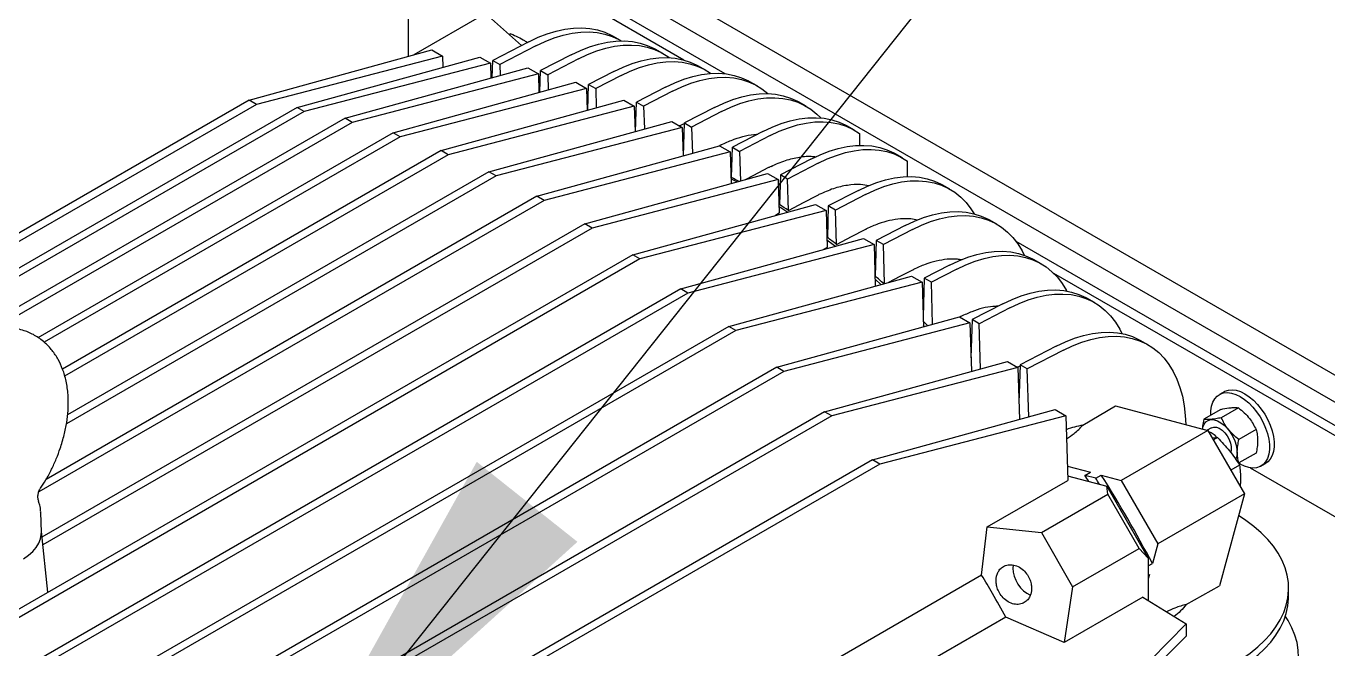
# Model space of a CAD drawing. Header units: millimetres. Extents: x 1293 to 41893, y 1011 to 26911.
# Drawn here: x 7776.6 to 8109.4, y 21743.2 to 21902.5 of the extents above; entities that cross this region are included whole.
import ezdxf

# ---------------------------------------------------------------- set-up
doc = ezdxf.new("R2010")
doc.units = ezdxf.units.MM
doc.header["$LTSCALE"] = 50
doc.layers.add('CAPA_1', color=7, linetype='Continuous')
doc.dimstyles.new('SLDDIMSTYLE3', dxfattribs={"dimtxt": 0.18, "dimasz": 100, "dimexe": 0, "dimexo": 0.0625, "dimgap": 0, "dimtad": 0, "dimtih": 1, "dimtoh": 1, "dimdec": 0, "dimrnd": 1e-09, "dimzin": 0, "dimdsep": 46, "dimtxsty": 'Standard', "dimsah": 1, "dimcen": 0.09, "dimadec": 0, "dimazin": 0, "dimtfac": 100, "dimtdec": 0, "dimtofl": 0, "dimtmove": 0, "dimatfit": 3, "dimfxl": 1, "dimfrac": 2, "dimtolj": 1, "dimtzin": 0, "dimarcsym": 0})

msp = doc.modelspace()

# ---------------------------------------------------------------- linework, layer by layer
at = {"color": 7, "linetype": 'Continuous', "lineweight": 25}
for p, q in [((8182.0213937, 21772.3031334), (7880.3225004, 21946.4701973)), ((8176.0345562, 21768.8470058), (7874.3356629, 21943.0140696)), ((7944.8202505, 21893.7713396), (7872.0905989, 21935.7572738)), ((7955.3702881, 21890.2730283), (7874.3356629, 21937.0533217)), ((7874.3356629, 21913.7210893), (7874.3356629, 21894.6834461)), ((7894.0702709, 21905.6408763), (7875.7791463, 21895.0816349)), ((7894.0702709, 21905.6408763), (7903.2799513, 21897.4746016)), ((7905.1758624, 21898.4543499), (7895.9262851, 21893.6744538)), ((7900.5973962, 21900.4666962), (7900.1783655, 21900.2247949)), ((7928.6012213, 21898.7687777), (7926.780301, 21899.8199725)), ((7833.7008884, 21883.4742337), (7880.4002476, 21896.3563782)), ((7883.1033535, 21894.7959084), (7835.5218086, 21882.4230388)), ((7845.9574059, 21881.6590103), (7892.6567652, 21894.5411548)), ((7880.4002476, 21896.3563782), (7883.1033535, 21894.7959084)), ((7883.1033535, 21894.7959084), (7883.1885535, 21891.929323)), ((7892.6567652, 21894.5411548), (7895.3598711, 21892.980685)), ((7906.9967826, 21897.4031551), (7897.7472053, 21892.6232589)), ((7916.0150204, 21895.1149461), (7908.1828027, 21891.0674976)), ((7939.4403793, 21895.4293738), (7937.6194591, 21896.4805687)), ((7895.3598711, 21892.980685), (7847.7783261, 21880.6078155)), ((7858.2139235, 21878.877295), (7904.9132827, 21891.7594395)), ((7895.3598711, 21892.980685), (7895.4735633, 21889.1554674)), ((7895.7898857, 21889.2427257), (7895.9262851, 21893.6744538)), ((7895.9262851, 21893.6744538), (7897.7472053, 21892.6232589)), ((7897.7472053, 21892.6232589), (7897.8309465, 21889.8057579)), ((7904.9132827, 21891.7594395), (7907.6163886, 21890.1989697)), ((7917.8359407, 21894.0637512), (7910.0037229, 21890.0163028)), ((7950.3523195, 21891.171334), (7948.5313993, 21892.2225289)), ((7907.6163886, 21890.1989697), (7860.0348437, 21877.8261002)), ((7870.470441, 21875.1812307), (7917.1698003, 21888.0633752)), ((7907.6163886, 21890.1989697), (7907.7570359, 21885.4668387)), ((7908.0125957, 21885.5373355), (7908.1828027, 21891.0674976)), ((7908.1828027, 21891.0674976), (7910.0037229, 21890.0163028)), ((7910.0037229, 21890.0163028), (7910.119571, 21886.1185504)), ((7917.1698003, 21888.0633752), (7919.8729061, 21886.5029054)), ((7926.9269607, 21890.8569063), (7920.4393202, 21887.5042939)), ((7928.7478809, 21889.8057114), (7922.2602404, 21886.453099)), ((7963.5174964, 21887.164794), (7961.6965762, 21888.2159888)), ((7919.8729061, 21886.5029054), (7872.2913612, 21874.1300359)), ((7919.8729061, 21886.5029054), (7920.0393758, 21880.9019699)), ((7920.2377989, 21880.9567054), (7920.4393202, 21887.5042939)), ((7920.4393202, 21887.5042939), (7922.2602404, 21886.453099)), ((7922.2602404, 21886.453099), (7922.4058277, 21881.554762)), ((7940.0921375, 21886.8503662), (7932.6958378, 21883.0281867)), ((7941.9130577, 21885.7991714), (7934.516758, 21881.9769919)), ((7833.7008884, 21883.4742337), (7532.9448041, 21709.8514419)), ((7835.5218086, 21882.4230388), (7534.7657243, 21708.8002471)), ((7845.9574059, 21881.6590103), (7545.2013217, 21708.0362186)), ((7835.5218086, 21882.4230388), (7833.7008884, 21883.4742337)), ((7847.7783261, 21880.6078155), (7845.9574059, 21881.6590103)), ((7882.7269585, 21870.6092388), (7929.4263178, 21883.4913832)), ((7932.1294237, 21881.9309134), (7884.5478788, 21869.5580439)), ((7929.4263178, 21883.4913832), (7932.1294237, 21881.9309134)), ((7932.1294237, 21881.9309134), (7932.3209174, 21875.4880337)), ((7932.4649906, 21875.5277767), (7932.6958378, 21883.0281867)), ((7932.6958378, 21883.0281867), (7934.516758, 21881.9769919)), ((7934.516758, 21881.9769919), (7934.690196, 21876.1416056)), ((7952.6274844, 21881.635845), (7944.9523553, 21877.6695751)), ((7976.0528433, 21881.9502727), (7974.231923, 21883.0014676)), ((7847.7783261, 21880.6078155), (7547.0222419, 21706.9850237)), ((7858.2139235, 21878.877295), (7557.4578392, 21705.2545032)), ((7860.0348437, 21877.8261002), (7768.7862532, 21825.1494101)), ((7860.0348437, 21877.8261002), (7858.2139235, 21878.877295)), ((7894.9834761, 21865.1883996), (7941.6828353, 21878.0705441)), ((7932.1894502, 21879.9112987), (7932.6056292, 21880.0972393)), ((7941.6828353, 21878.0705441), (7944.3859412, 21876.5100742)), ((7954.4484046, 21880.5846501), (7946.7732755, 21876.6183802)), ((7870.470441, 21875.1812307), (7779.6692184, 21822.7628007)), ((7872.2913612, 21874.1300359), (7870.470441, 21875.1812307)), ((7944.3859412, 21876.5100742), (7896.8043963, 21864.1372047)), ((7943.6239334, 21876.949972), (7944.9480418, 21877.5294275)), ((7944.3859412, 21876.5100742), (7944.6019494, 21869.2423961)), ((7944.6937636, 21869.2677232), (7944.9523553, 21877.6695751)), ((7944.9523553, 21877.6695751), (7946.7732755, 21876.6183802)), ((7946.7732755, 21876.6183802), (7946.9730624, 21869.896474)), ((7965.0134176, 21875.4809459), (7957.2088728, 21871.447798)), ((7988.4387764, 21875.7953737), (7986.6178562, 21876.8465685)), ((7989.6710869, 21875.0045275), (7989.7300487, 21871.8761002)), ((7872.2913612, 21874.1300359), (7781.2926933, 21821.597623)), ((7907.2399936, 21858.9359996), (7953.9393529, 21871.818144)), ((7954.2047277, 21871.9914624), (7953.7880257, 21871.7764)), ((7953.9393529, 21871.818144), (7956.6424588, 21870.2576742)), ((7956.9712769, 21863.7281152), (7957.2088728, 21871.447798)), ((7957.2088728, 21871.447798), (7959.0297931, 21870.3966032)), ((7966.8343378, 21874.4297511), (7959.0297931, 21870.3966032)), ((7882.7269585, 21870.6092388), (7785.9621767, 21814.7481192)), ((7884.5478788, 21869.5580439), (7786.5015675, 21812.9571132)), ((7884.5478788, 21869.5580439), (7882.7269585, 21870.6092388)), ((7956.6424588, 21870.2576742), (7909.0609138, 21857.8848047)), ((7956.6424588, 21870.2576742), (7956.8827331, 21862.173553)), ((7959.0297931, 21870.3966032), (7959.2547489, 21862.8278799)), ((7977.2699351, 21868.4054089), (7969.4653904, 21864.372261)), ((8000.695294, 21868.7198367), (7998.8743738, 21869.7710316)), ((8001.9920162, 21863.8908349), (8001.9276044, 21867.9289906)), ((7894.9834761, 21865.1883996), (7787.2440489, 21802.9917521)), ((7896.8043963, 21864.1372047), (7894.9834761, 21865.1883996)), ((7919.4965112, 21851.8604626), (7966.1958704, 21864.7426071)), ((7966.1958704, 21864.7426071), (7968.8989763, 21863.1821373)), ((7979.0908553, 21867.3542141), (7971.2863106, 21863.3210662)), ((7896.8043963, 21864.1372047), (7786.9547829, 21800.7223727)), ((7968.8989763, 21863.1821373), (7921.3174314, 21850.8092677)), ((7956.8454901, 21863.4266097), (7958.4185061, 21862.5972001)), ((7968.8989763, 21863.1821373), (7969.1548748, 21854.5723346)), ((7969.4653904, 21864.372261), (7969.2319166, 21856.7865123)), ((7971.2863106, 21863.3210662), (7969.4653904, 21864.372261)), ((7971.5239065, 21855.3270609), (7971.2863106, 21863.3210662)), ((8012.8223959, 21860.7236618), (8011.0014757, 21861.7748567)), ((7909.0609138, 21857.8848047), (7779.8990112, 21783.3212254)), ((7907.2399936, 21858.9359996), (7781.7607247, 21786.4983595)), ((7909.0609138, 21857.8848047), (7907.2399936, 21858.9359996)), ((7989.397037, 21860.4092341), (7981.7219079, 21856.4429642)), ((7991.2179572, 21859.3580392), (7983.5428281, 21855.3917693)), ((7931.7530287, 21843.9617887), (7978.452388, 21856.8439331)), ((7981.1554938, 21855.2834633), (7933.5739489, 21842.9105938)), ((7969.1548748, 21854.5723346), (7968.1823749, 21854.0109223)), ((7978.452388, 21856.8439331), (7981.1554938, 21855.2834633)), ((7981.1554938, 21855.2834633), (7981.4364091, 21845.8319649)), ((7981.7219079, 21856.4429642), (7981.474192, 21848.3944764)), ((7983.5428281, 21855.3917693), (7981.7219079, 21856.4429642)), ((7983.8032463, 21846.6299019), (7983.5428281, 21855.3917693)), ((7919.4965112, 21851.8604626), (7780.7174428, 21771.7450118)), ((7921.3174314, 21850.8092677), (7919.4965112, 21851.8604626)), ((8001.3747252, 21851.4726814), (7993.9784255, 21847.6505019)), ((8024.8000841, 21851.7871091), (8022.9791639, 21852.838304)), ((7921.3174314, 21850.8092677), (7780.929966, 21769.765309)), ((7944.0095463, 21835.2315539), (7990.7089055, 21848.1136984)), ((7990.7089055, 21848.1136984), (7993.4120114, 21846.5532286)), ((8003.1956454, 21850.4214865), (7995.7993457, 21846.599307)), ((7993.4120114, 21846.5532286), (7945.8304665, 21834.180359)), ((7981.4364091, 21845.8319649), (7980.5204247, 21845.3031784)), ((7993.4120114, 21846.5532286), (7993.7260904, 21835.9859215)), ((7993.9784255, 21847.6505019), (7993.6972823, 21838.5159357)), ((7995.7993457, 21846.599307), (7993.9784255, 21847.6505019)), ((7996.0953689, 21836.6394934), (7995.7993457, 21846.599307)), ((8176.0345562, 21762.8862578), (8029.7450942, 21847.3373667)), ((7931.7530287, 21843.9617887), (7630.9969444, 21670.3389969)), ((7933.5739489, 21842.9105938), (7632.8178647, 21669.287802)), ((7933.5739489, 21842.9105938), (7931.7530287, 21843.9617887)), ((8012.7225835, 21841.3281475), (8006.234943, 21837.9755351)), ((8036.1479423, 21841.6425753), (8034.3270221, 21842.6937701)), ((7956.2660638, 21825.6524719), (8002.965423, 21838.5346164)), ((8002.965423, 21838.5346164), (8005.6685289, 21836.9741466)), ((8006.234943, 21837.9755351), (8005.9316505, 21828.1213206)), ((8008.0558632, 21836.9243402), (8006.234943, 21837.9755351)), ((8014.5435037, 21840.2769526), (8008.0558632, 21836.9243402)), ((8173.7894922, 21761.59021), (8039.3450551, 21839.2033315)), ((7944.0095463, 21835.2315539), (7643.253462, 21661.6087621)), ((7945.8304665, 21834.180359), (7944.0095463, 21835.2315539)), ((8005.6685289, 21836.9741466), (7958.086984, 21824.6012771)), ((7993.6754197, 21837.6907565), (7995.1475857, 21836.3780448)), ((8005.6685289, 21836.9741466), (8006.0084304, 21825.5380351)), ((8008.3748822, 21826.1908272), (8008.0558632, 21836.9243402)), ((7945.8304665, 21834.180359), (7645.0743822, 21660.5575673)), ((8026.3236783, 21831.4351134), (8018.4914605, 21827.3876649)), ((8049.7490372, 21831.7495411), (8047.928117, 21832.800736)), ((7968.5225813, 21815.1974623), (8015.2219406, 21828.0796068)), ((8015.2219406, 21828.0796068), (8017.9250465, 21826.5191369)), ((8015.6094386, 21828.1559647), (8015.3346043, 21828.0145674)), ((8028.1445985, 21830.3839185), (8020.3123808, 21826.33647)), ((7956.2660638, 21825.6524719), (7655.5099795, 21652.0296802)), ((7958.086984, 21824.6012771), (7657.3308997, 21650.9784853)), ((7958.086984, 21824.6012771), (7956.2660638, 21825.6524719)), ((8017.9250465, 21826.5191369), (7970.3435016, 21814.1462674)), ((8005.9956432, 21825.9682632), (8006.3294622, 21825.6265926)), ((8017.9250465, 21826.5191369), (8018.291903, 21814.1761121)), ((8018.4914605, 21827.3876649), (8018.190177, 21817.5987209)), ((8020.3123808, 21826.33647), (8018.4914605, 21827.3876649)), ((8020.654438, 21814.8278238), (8020.3123808, 21826.33647)), ((8063.4229142, 21820.937871), (8061.601994, 21821.9890659)), ((8039.9975553, 21820.6234433), (8030.7479781, 21815.8435472)), ((8041.8184755, 21819.5722484), (8032.5688983, 21814.7923523)), ((7968.5225813, 21815.1974623), (7667.7664971, 21641.5746705)), ((7970.3435016, 21814.1462674), (7968.5225813, 21815.1974623)), ((7980.7790989, 21803.8281037), (8027.4784581, 21816.7102481)), ((8030.181564, 21815.1497783), (7982.6000191, 21802.7769088)), ((8027.4784581, 21816.7102481), (8030.181564, 21815.1497783)), ((8030.7365568, 21815.472461), (8030.0681662, 21815.2152415)), ((8030.181564, 21815.1497783), (8030.5769127, 21801.8481212)), ((8030.7479781, 21815.8435472), (8030.4493369, 21806.1404573)), ((8032.5688983, 21814.7923523), (8030.7479781, 21815.8435472)), ((8032.9342959, 21802.4984117), (8032.5688983, 21814.7923523)), ((7970.3435016, 21814.1462674), (7669.5874173, 21640.5234756)), ((8082.8970872, 21808.9382962), (8081.6997197, 21808.2470707)), ((8046.7622468, 21800.3575181), (8055.1611847, 21805.3503128)), ((8055.1611847, 21805.3503128), (8078.7369375, 21799.0350788)), ((8086.5709467, 21804.8257137), (8082.1732736, 21802.2869911)), ((7980.7790989, 21803.8281037), (7680.0230146, 21630.2053119)), ((7982.6000191, 21802.7769088), (7681.8439348, 21629.154117)), ((7982.6000191, 21802.7769088), (7980.7790989, 21803.8281037)), ((7993.0356164, 21791.4922531), (8039.7349757, 21804.3743976)), ((8042.4380815, 21802.8139278), (7994.8565366, 21790.4410582)), ((8039.7349757, 21804.3743976), (8042.4380815, 21802.8139278)), ((8042.4380815, 21802.8139278), (8042.9303044, 21786.2529061)), ((8072.964225, 21802.8203812), (8073.1454614, 21800.5328668)), ((8082.0804234, 21804.4245446), (8077.6827503, 21801.885822)), ((8078.7369375, 21799.0350788), (8056.580925, 21786.2446851)), ((8079.6359789, 21799.7235487), (8078.5364255, 21799.08879)), ((8078.7369375, 21799.0350788), (8088.0702709, 21782.8692713)), ((8091.0608113, 21799.2399022), (8086.6628747, 21796.7010275)), ((8079.8211585, 21797.1571529), (8081.1967159, 21797.2194826)), ((8081.1967159, 21797.2194826), (8080.1380297, 21796.6083161)), ((7993.0356164, 21791.4922531), (7692.2795322, 21617.8694613)), ((7994.8565366, 21790.4410582), (7993.0356164, 21791.4922531)), ((8091.0606795, 21793.2528401), (8086.6630065, 21790.7141174)), ((7994.8565366, 21790.4410582), (7694.1004524, 21616.8182665)), ((8042.8209981, 21789.930555), (8048.7336752, 21788.3467269)), ((8047.3194617, 21787.5303188), (8048.7336752, 21788.3467269)), ((8086.8535701, 21790.1824097), (8084.5993528, 21788.8810777)), ((8086.9909563, 21790.4396633), (8086.6279632, 21790.6593868)), ((8089.5432798, 21789.4843765), (8142.7385465, 21758.7754028)), ((8092.2821929, 21789.9157031), (8093.4795604, 21790.6069286)), ((8022.3369659, 21774.3646249), (8042.9303044, 21786.2529061)), ((8042.8944948, 21787.4577317), (8052.8711277, 21784.7852923)), ((8050.0764838, 21786.7917956), (8047.3194617, 21787.5303188)), ((8050.0764838, 21786.7917956), (8051.4906974, 21787.6082037)), ((8051.4906974, 21787.6082037), (8056.580925, 21786.2446851)), ((8053.1430222, 21782.7204044), (8052.8711277, 21784.7852923)), ((8052.8711277, 21784.7852923), (8063.5000448, 21766.3754679)), ((8056.580925, 21786.2446851), (8065.9142584, 21770.0788776)), ((7780.4416394, 21784.5320722), (7780.3358577, 21784.2619306)), ((8036.1724595, 21772.9235071), (8053.1430222, 21782.7204044)), ((8061.1430222, 21768.863998), (8053.1430222, 21782.7204044)), ((8088.0702709, 21782.8692713), (8065.9142584, 21770.0788776)), ((8088.0702709, 21782.8692713), (8081.7531669, 21759.2916486)), ((7779.8691021, 21780.8793372), (7779.8627717, 21780.919954)), ((7780.5644806, 21773.0235596), (7780.4039496, 21778.028451)), ((8088.4653382, 21775.9716655), (8086.5713323, 21777.2747127)), ((7782.2311329, 21757.6446355), (7780.5577872, 21773.2322412)), ((8020.9111933, 21762.0232775), (8022.3369659, 21774.3646249)), ((8022.3369659, 21774.3646249), (8036.1724595, 21772.9235071)), ((8036.1724595, 21772.9235071), (8044.1724595, 21759.0671007)), ((8044.1724595, 21759.0671007), (8061.1430222, 21768.863998)), ((8063.5000448, 21766.3754679), (8061.1430222, 21768.863998)), ((8065.9142584, 21770.0788776), (8064.550336, 21764.9882462)), ((8063.5000448, 21766.3754679), (8063.5000448, 21755.5323061)), ((8063.5000448, 21764.381926), (8064.550336, 21764.9882462)), ((8020.9111933, 21762.0232775), (7677.8672739, 21563.9882381)), ((8063.8115941, 21762.2310054), (8063.5000448, 21761.0681953)), ((8063.5000448, 21762.0511518), (8063.8115941, 21762.2310054)), ((8044.1724595, 21759.0671007), (8042.0390592, 21744.8329875)), ((8073.229335, 21754.5151768), (8081.7531669, 21759.2916486)), ((8099.3832642, 21756.5521759), (8099.3832642, 21758.6549074)), ((8062.0858313, 21756.4057427), (8042.0390592, 21744.8329875)), ((8062.0858313, 21756.4057427), (8073.192134, 21749.5463466)), ((8027.1029801, 21751.2987882), (7684.0590607, 21553.2637488)), ((8042.0390592, 21744.8329875), (8027.1029801, 21751.2987882)), ((8038.682928, 21714.531522), (8073.192134, 21749.5463466)), ((8073.192134, 21749.5463466), (8073.192134, 21746.4248997)), ((8073.192134, 21746.4248997), (8038.682928, 21712.4287905))]:
    msp.add_line(p, q, dxfattribs=at)
at = {"color": 7, "linetype": 'Continuous', "lineweight": 25, "flags": 128}
for points in [[(7905.1758624, 21898.4543499), (7907.5275046, 21899.5719526), (7909.8582705, 21900.4839602), (7912.1562303, 21901.1857045), (7914.4096221, 21901.6735937), (7916.6069119, 21901.9451307), (7918.7368531, 21901.9989255), (7920.7885438, 21901.8347028), (7922.7514824, 21901.4533032), (7924.6156219, 21900.8566788), (7926.3714207, 21900.0478835), (7926.780301, 21899.8199725)], [(7906.9967826, 21897.4031551), (7909.3484248, 21898.5207578), (7911.6791907, 21899.4327653), (7913.9771506, 21900.1345096), (7916.2305423, 21900.6223988), (7918.4278321, 21900.8939358), (7920.5577733, 21900.9477306), (7922.609464, 21900.7835079), (7924.5724026, 21900.4021083), (7926.4365421, 21899.805484), (7928.1923409, 21898.9966886), (7928.7785928, 21898.6648147)], [(7916.0150204, 21895.1149461), (7918.3666626, 21896.2325488), (7920.6974286, 21897.1445563), (7922.9953884, 21897.8463006), (7925.2487801, 21898.3341899), (7927.44607, 21898.6057268), (7929.5760112, 21898.6595216), (7931.6277018, 21898.4952989), (7933.5906405, 21898.1138993), (7935.4547799, 21897.517275), (7937.2105787, 21896.7084797), (7937.6194591, 21896.4805687)], [(7917.8359407, 21894.0637512), (7920.1875829, 21895.1813539), (7922.5183488, 21896.0933615), (7924.8163086, 21896.7951058), (7927.0697004, 21897.282995), (7929.2669902, 21897.5545319), (7931.3969314, 21897.6083268), (7933.448622, 21897.4441041), (7935.4115607, 21897.0627045), (7937.2757001, 21896.4660801), (7939.0314989, 21895.6572848), (7940.6699702, 21894.6404583), (7941.0263868, 21894.3799028)], [(7926.9269607, 21890.8569063), (7929.2786029, 21891.974509), (7931.6093688, 21892.8865165), (7933.9073286, 21893.5882609), (7936.1607204, 21894.0761501), (7938.3580102, 21894.347687), (7940.4879514, 21894.4014818), (7942.5396421, 21894.2372592), (7944.5025807, 21893.8558596), (7946.3667202, 21893.2592352), (7948.122519, 21892.4504399), (7948.5313993, 21892.2225289)], [(7928.7478809, 21889.8057114), (7931.0995231, 21890.9233141), (7933.430289, 21891.8353217), (7935.7282489, 21892.537066), (7937.9816406, 21893.0249552), (7940.1789304, 21893.2964922), (7942.3088716, 21893.350287), (7944.3605623, 21893.1860643), (7946.3235009, 21892.8046647), (7948.1876404, 21892.2080403), (7949.9434392, 21891.399245), (7951.5819104, 21890.3824185), (7951.6290252, 21890.3488496)], [(7940.0921375, 21886.8503662), (7942.4437797, 21887.9679689), (7944.7745457, 21888.8799765), (7947.0725055, 21889.5817208), (7949.3258972, 21890.06961), (7951.523187, 21890.3411469), (7953.6531282, 21890.3949418), (7955.7048189, 21890.2307191), (7957.6677575, 21889.8493195), (7959.531897, 21889.2526951), (7961.2876958, 21888.4438998), (7961.6965762, 21888.2159888)], [(7941.9130577, 21885.7991714), (7944.2646999, 21886.9167741), (7946.5954659, 21887.8287816), (7948.8934257, 21888.5305259), (7951.1468174, 21889.0184151), (7953.3441072, 21889.2899521), (7955.4740485, 21889.3437469), (7957.5257391, 21889.1795242), (7959.4886778, 21888.7981246), (7961.3528172, 21888.2015003), (7963.108616, 21887.3927049), (7964.7470872, 21886.3758784), (7966.2346413, 21885.1791478)], [(7952.6274844, 21881.635845), (7954.9791266, 21882.7534477), (7957.3098925, 21883.6654552), (7959.6078524, 21884.3671995), (7961.8612441, 21884.8550888), (7964.0585339, 21885.1266257), (7966.1884751, 21885.1804205), (7968.2401658, 21885.0161979), (7970.2031044, 21884.6347983), (7972.0672439, 21884.0381739), (7973.8230427, 21883.2293786), (7974.231923, 21883.0014676)], [(7954.4484046, 21880.5846501), (7956.8000468, 21881.7022528), (7959.1308128, 21882.6142604), (7961.4287726, 21883.3160047), (7963.6821643, 21883.8038939), (7965.8794541, 21884.0754309), (7968.0093953, 21884.1292257), (7970.061086, 21883.965003), (7972.0240246, 21883.5836034), (7973.8881641, 21882.986979), (7975.6439629, 21882.1781837), (7977.2824341, 21881.1613572), (7978.7951913, 21879.941704), (7979.7891296, 21878.9555023)], [(7965.0134176, 21875.4809459), (7967.3654272, 21876.5987079), (7969.6965521, 21877.5108094), (7971.9948569, 21878.2125805), (7974.2485741, 21878.700428), (7976.4461647, 21878.9718542), (7978.5763769, 21879.0254694), (7980.6283039, 21878.860999), (7982.5914398, 21878.4792851), (7984.4557332, 21877.8822822), (7986.211639, 21877.0730468), (7986.6178562, 21876.8465685)], [(7966.8343378, 21874.4297511), (7969.1863474, 21875.547513), (7971.5174723, 21876.4596145), (7973.8157771, 21877.1613856), (7976.0694943, 21877.6492331), (7978.2670849, 21877.9206593), (7980.3972971, 21877.9742745), (7982.4492241, 21877.8098041), (7984.41236, 21877.4280902), (7986.2766534, 21876.8310873), (7988.0325592, 21876.0218519), (7989.6710869, 21875.0045275)], [(7977.2699351, 21868.4054089), (7979.6219447, 21869.5231709), (7981.9530696, 21870.4352724), (7984.2513744, 21871.1370435), (7986.5050917, 21871.624891), (7988.7026822, 21871.8963172), (7990.8328944, 21871.9499324), (7992.8848214, 21871.785462), (7994.8479573, 21871.4037481), (7996.7122508, 21870.8067452), (7998.4681565, 21869.9975098), (7998.8743738, 21869.7710316)], [(7979.0908553, 21867.3542141), (7981.4428649, 21868.471976), (7983.7739898, 21869.3840776), (7986.0722946, 21870.0858486), (7988.3260119, 21870.5736962), (7990.5236025, 21870.8451224), (7992.6538147, 21870.8987375), (7994.7057417, 21870.7342671), (7996.6688776, 21870.3525533), (7998.533171, 21869.7555503), (8000.2890767, 21868.946315), (8001.9276044, 21867.9289906)], [(7966.4468753, 21866.2531647), (7962.4240546, 21864.1745159), (7960.4628691, 21863.1611432)], [(7989.397037, 21860.4092341), (7991.7486792, 21861.5268368), (7994.0794452, 21862.4388443), (7996.377405, 21863.1405886), (7998.6307967, 21863.6284779), (8000.8280865, 21863.9000148), (8002.9580278, 21863.9538096), (8005.0097184, 21863.7895869), (8006.972657, 21863.4081873), (8008.8367965, 21862.811563), (8010.5925953, 21862.0027677), (8011.0014757, 21861.7748567)], [(7991.2179572, 21859.3580392), (7993.5695994, 21860.4756419), (7995.9003654, 21861.3876495), (7998.1983252, 21862.0893938), (8000.4517169, 21862.577283), (8002.6490068, 21862.84882), (8004.778948, 21862.9026148), (8006.8306386, 21862.7383921), (8008.7935773, 21862.3569925), (8010.6577167, 21861.7603681), (8012.4135155, 21860.9515728), (8014.0519867, 21859.9347463), (8015.5647439, 21858.7150931), (8016.9440442, 21857.298856), (8018.1828276, 21855.6932839), (8018.957926, 21854.4696954)], [(7971.5239065, 21855.3270609), (7975.5467347, 21857.4054625), (7978.7075283, 21859.0384912)], [(7969.102509, 21856.3342042), (7969.5654591, 21856.0379964), (7971.3415641, 21854.8823932)], [(8001.3747252, 21851.4726814), (8003.7263674, 21852.5902841), (8006.0571334, 21853.5022916), (8008.3550932, 21854.2040359), (8010.6084849, 21854.6919252), (8012.8057747, 21854.9634621), (8014.9357159, 21855.0172569), (8016.9874066, 21854.8530342), (8018.9503452, 21854.4716346), (8020.8144847, 21853.8750103), (8022.5702835, 21853.066215), (8022.9791639, 21852.838304)], [(8003.1956454, 21850.4214865), (8005.5472876, 21851.5390892), (8007.8780536, 21852.4510968), (8010.1760134, 21853.1528411), (8012.4294051, 21853.6407303), (8014.6266949, 21853.9122672), (8016.7566362, 21853.966062), (8018.8083268, 21853.8018394), (8020.7712655, 21853.4204398), (8022.6354049, 21852.8238154), (8024.3912037, 21852.0150201), (8026.0296749, 21850.9981936), (8027.5424321, 21849.7785404), (8028.9217324, 21848.3623033), (8030.1605158, 21846.7567312), (8031.2524418, 21844.9700421), (8031.8128795, 21843.8614745)], [(7983.8032463, 21846.6299019), (7987.8261628, 21848.7053394), (7990.9870256, 21850.3360313)], [(7981.3786786, 21847.7743278), (7982.945163, 21846.5753144), (7983.5186199, 21846.1302387)], [(8012.7225835, 21841.3281475), (8015.0742257, 21842.4457502), (8017.4049916, 21843.3577578), (8019.7029514, 21844.0595021), (8021.9563432, 21844.5473913), (8024.153633, 21844.8189282), (8026.2835742, 21844.872723), (8028.3352648, 21844.7085004), (8030.2982035, 21844.3271008), (8032.1623429, 21843.7304764), (8033.9181418, 21842.9216811), (8034.3270221, 21842.6937701)], [(8014.5435037, 21840.2769526), (8016.8951459, 21841.3945554), (8019.2259118, 21842.3065629), (8021.5238716, 21843.0083072), (8023.7772634, 21843.4961964), (8025.9745532, 21843.7677334), (8028.1044944, 21843.8215282), (8030.1561851, 21843.6573055), (8032.1191237, 21843.2759059), (8033.9832632, 21842.6792816), (8035.739062, 21841.8704862), (8037.3775332, 21840.8536597), (8038.8902904, 21839.6340065), (8040.2695906, 21838.2177694), (8041.5083741, 21836.6121973), (8042.6003001, 21834.8255082), (8042.6674711, 21834.7006642)], [(7997.1660777, 21836.9348513), (8000.1259416, 21838.4573508), (8003.2869453, 21840.0832875)], [(8026.3236783, 21831.4351134), (8028.6753205, 21832.5527161), (8031.0060864, 21833.4647236), (8033.3040463, 21834.1664679), (8035.557438, 21834.6543571), (8037.7547278, 21834.9258941), (8039.884669, 21834.9796889), (8041.9363597, 21834.8154662), (8043.8992983, 21834.4340666), (8045.7634378, 21833.8374423), (8047.5192366, 21833.0286469), (8047.928117, 21832.800736)], [(8028.1445985, 21830.3839185), (8030.4962407, 21831.5015212), (8032.8270067, 21832.4135287), (8035.1249665, 21833.115273), (8037.3783582, 21833.6031623), (8039.575648, 21833.8746992), (8041.7055893, 21833.928494), (8043.7572799, 21833.7642713), (8045.7202185, 21833.3828717), (8047.584358, 21832.7862474), (8049.3401568, 21831.9774521), (8050.978628, 21830.9606256), (8052.4913852, 21829.7409724), (8053.8706855, 21828.3247353), (8055.1094689, 21826.7191632), (8056.2013949, 21824.9324741), (8056.7697887, 21823.8069799)], [(8039.9975553, 21820.6234433), (8042.3491975, 21821.741046), (8044.6799635, 21822.6530535), (8046.9779233, 21823.3547978), (8049.231315, 21823.842687), (8051.4286048, 21824.114224), (8053.5585461, 21824.1680188), (8055.6102367, 21824.0037961), (8057.5731754, 21823.6223965), (8059.4373148, 21823.0257722), (8061.1931136, 21822.2169768), (8061.601994, 21821.9890659)], [(8041.8184755, 21819.5722484), (8044.1701177, 21820.6898511), (8046.5008837, 21821.6018586), (8048.7988435, 21822.3036029), (8051.0522352, 21822.7914922), (8053.2495251, 21823.0630291), (8055.3794663, 21823.1168239), (8057.4311569, 21822.9526012), (8059.3940956, 21822.5712016), (8061.258235, 21821.9745773), (8063.0140338, 21821.165782), (8064.652505, 21820.1489555), (8066.1652622, 21818.9293023), (8067.5445625, 21817.5130652), (8068.7833459, 21815.9074931), (8069.8752719, 21814.120804), (8070.8147516, 21812.1621429), (8071.5969761, 21810.0415352), (8072.2179418, 21807.769835), (8072.6744704, 21805.3586698), (8072.964225, 21802.8203812)], [(8079.5175905, 21802.9450526), (8079.5283351, 21804.0352632), (8079.6950377, 21805.2161954), (8080.0247191, 21806.2600862), (8080.5100147, 21807.1436166), (8081.1400839, 21807.8470502), (8081.9008518, 21808.3546733), (8082.7753243, 21808.6551465), (8083.7439671, 21808.7417578), (8084.7851422, 21808.6125723), (8085.8755915, 21808.2704759), (8086.9909563, 21807.7231105), (8088.1063211, 21806.9827032), (8089.1967704, 21806.0657935), (8090.2379456, 21804.9928638), (8091.2065883, 21803.7878814), (8092.0810608, 21802.4777637), (8092.8418288, 21801.0917766), (8093.4718979, 21799.6608807), (8093.9571935, 21798.2170399), (8094.2868749, 21796.7925071), (8094.4535776, 21795.4191041), (8094.4535776, 21794.1275105), (8094.2868749, 21792.9465783), (8093.9571935, 21791.9026876), (8093.4718979, 21791.0191571), (8092.8418288, 21790.3157236), (8092.0810608, 21789.8081004), (8091.2065883, 21789.5076272), (8090.2379456, 21789.421016), (8089.1967704, 21789.5502014), (8088.1063211, 21789.8922978), (8086.9909563, 21790.4396633)], [(8082.8970872, 21808.9382962), (8083.0982193, 21809.0458988), (8083.9726918, 21809.3463721), (8084.9413345, 21809.4329833), (8085.9825097, 21809.3037979), (8087.072959, 21808.9617015), (8088.1883238, 21808.414336), (8089.3036886, 21807.6739287), (8090.3941379, 21806.7570191), (8091.4353131, 21805.6840893), (8092.4039558, 21804.479107), (8093.2784283, 21803.1689893), (8094.0391963, 21801.7830022), (8094.6692654, 21800.3521062), (8095.154561, 21798.9082654), (8095.4842424, 21797.4837326), (8095.6509451, 21796.1103297), (8095.6509451, 21794.818736), (8095.4842424, 21793.6378038), (8095.154561, 21792.5939131), (8094.6692654, 21791.7103827), (8094.0391963, 21791.0069491), (8093.4795604, 21790.6069286)], [(8077.3511012, 21799.4063026), (8077.4477226, 21799.8745924), (8077.7555108, 21800.6410992), (8078.2168999, 21801.2314522), (8078.8141592, 21801.6229645), (8079.5243363, 21801.8005904), (8080.3201394, 21801.757504), (8081.1709863, 21801.495361), (8082.0441795, 21801.0242353), (8082.9061626, 21800.3622322), (8083.72381, 21799.534792), (8084.4657001, 21798.5737128), (8085.1033224, 21797.5159283), (8085.6121735, 21796.4020885), (8085.9726985, 21795.2749978), (8086.1710425, 21794.1779696), (8086.1995835, 21793.153162), (8086.0572245, 21792.2399579), (8085.83709, 21791.6407551)], [(8079.6359789, 21799.7235487), (8079.6789692, 21799.7473783), (8080.2558959, 21799.9148997), (8080.9197983, 21799.85823), (8081.6320927, 21799.5806627), (8082.3513833, 21799.0983288), (8083.0358673, 21798.43926), (8083.6457652, 21797.6417589), (8084.1456319, 21796.7521733), (8084.5064169, 21795.8222028), (8084.7071527, 21794.9058938), (8084.7361733, 21794.056499), (8084.606341, 21793.3666461)], [(8087.3966894, 21740.6284665), (8089.5405215, 21742.1060068), (8091.4958728, 21743.6682517), (8093.2527349, 21745.3072047), (8094.8021155, 21747.014477), (8096.1360841, 21748.7813302), (8097.2478129, 21750.5987206), (8098.1316116, 21752.457346), (8098.7829566, 21754.3476933), (8099.198514, 21756.2600868), (8099.3761567, 21758.1847379), (8099.3149755, 21760.1117957), (8099.0152836, 21762.0313964), (8098.478615, 21763.9337148), (8097.7077164, 21765.809014), (8096.7065338, 21767.6476953), (8095.4801916, 21769.4403477), (8094.0349668, 21771.1777954), (8092.3782566, 21772.8511457), (8090.5185408, 21774.4518334), (8088.4653382, 21775.9716655)], [(7776.0298399, 21766.2466295), (7777.2966522, 21767.121097), (7778.3754143, 21768.0759218), (7779.2509827, 21769.0977), (7779.9110663, 21770.1720882), (7780.3463991, 21771.2840043), (7780.5508699, 21772.4178396), (7780.5644806, 21773.0235596)], [(8028.9393947, 21764.6020115), (8028.8726278, 21763.8247252), (8028.9607972, 21762.8376547), (8029.2211827, 21761.7949403), (8029.641609, 21760.7453381), (8030.2024174, 21759.7379264), (8030.8773851, 21758.8198107), (8031.6349514, 21758.033921), (8032.4396934, 21757.4170046), (8033.2539821, 21756.9979079), (8033.4387867, 21756.9316977)], [(8087.3966894, 21738.525735), (8089.5405215, 21740.0032754), (8091.4958728, 21741.5655202), (8093.2527349, 21743.2044732), (8094.8021155, 21744.9117456), (8096.1360841, 21746.6785987), (8097.2478129, 21748.4959891), (8098.1316116, 21750.3546146), (8098.7829566, 21752.2449618), (8099.198514, 21754.1573553), (8099.3761567, 21756.0820065), (8099.3832642, 21756.5521759)], [(8089.9233054, 21723.3800596), (8092.0671375, 21724.8576), (8094.0224888, 21726.4198448), (8095.7793509, 21728.0587978), (8097.3287315, 21729.7660702), (8098.6627001, 21731.5329233), (8099.7744289, 21733.3503137), (8100.6582277, 21735.2089391), (8101.3095726, 21737.0992864), (8101.72513, 21739.0116799), (8101.9027727, 21740.9363311), (8101.8415915, 21742.8633888), (8101.5418996, 21744.7829895), (8101.005231, 21746.6853079), (8100.2343325, 21748.5606071), (8099.2331498, 21750.3992884), (8098.5409299, 21751.4567055)]]:
    msp.add_lwpolyline(points, dxfattribs=at)
at = {"color": 7, "linetype": 'Continuous', "lineweight": 25}
for centre, radius, start, end in [((7890.801945, 21733.138364), 146.3969385, 62.277863796, 63.128840021), ((7878.3745926, 21711.5705241), 171.297217, 57.058144118, 57.967009728), ((7863.9247042, 21690.8220742), 196.5882602, 52.425316918, 53.276950245), ((7848.1217258, 21671.5288804), 221.5331111, 48.163297216, 48.918814619), ((7832.5688829, 21655.1048527), 244.1569506, 44.369606662, 44.772172255), ((8077.5315132, 21794.3757402), 4.5263356, 39.245839952, 71.812857268), ((7779.7889946, 21615.7254808), 317.9456764, 32.383724446, 32.708087346), ((7776.0156661, 21613.5220239), 324.2402591, 31.986690313, 32.30234721), ((7776.5277852, 21613.7783202), 325.3020619, 27.699174462, 32.300825684)]:
    msp.add_arc(centre, radius, start, end, dxfattribs=at)
for points, knots in [([(7900.5973962, 21900.4666962), (7901.8257048, 21899.9210606), (7903.3372115, 21899.2496236), (7904.5607088, 21898.4118805), (7904.7899451, 21898.2549198)], [0, 0, 0, 0, 0.812638525, 1, 1, 1, 1]), ([(7954.696428, 21872.2398105), (7955.6894193, 21872.695234), (7957.6726438, 21873.6048162), (7960.5619023, 21874.4038423), (7962.5770245, 21874.803429), (7963.5725015, 21874.7949638), (7963.6841365, 21874.7940145)], [0, 0, 0, 0, 0.3207640638, 0.640637215, 0.9597002568, 1, 1, 1, 1]), ([(7954.696428, 21872.2398105), (7954.6046601, 21872.1941891), (7954.440789, 21872.1127223), (7954.2768575, 21872.0285141), (7954.2047277, 21871.9914624)], [0, 0, 0, 0, 0.5600000002, 1, 1, 1, 1]), ([(7967.0680758, 21866.5655466), (7968.3090656, 21867.116974), (7970.7851113, 21868.2171922), (7974.3498189, 21869.002024), (7976.9862215, 21869.2723011), (7978.3225855, 21869.044218), (7978.6225412, 21868.9930232)], [0, 0, 0, 0, 0.3055909958, 0.60972081, 0.9123992582, 1, 1, 1, 1]), ([(7967.0680758, 21866.5655466), (7966.9521462, 21866.5084057), (7966.7451283, 21866.4063679), (7966.5380085, 21866.299977), (7966.4468753, 21866.2531647)], [0, 0, 0, 0, 0.5599980178, 1, 1, 1, 1]), ([(7992.1167343, 21861.5907555), (7991.4130331, 21861.723357), (7989.6791057, 21862.0500886), (7986.615178, 21861.8009767), (7983.0432169, 21860.9975837), (7980.5686995, 21859.9005258), (7979.3287311, 21859.3507955)], [0, 0, 0, 0, 0.1848016469, 0.4553532721, 0.727080222, 1, 1, 1, 1]), ([(7978.7075283, 21859.0384912), (7978.8235147, 21859.0979641), (7979.030634, 21859.2041661), (7979.2376456, 21859.3059919), (7979.3287311, 21859.3507955)], [0, 0, 0, 0, 0.5599979995, 1, 1, 1, 1]), ([(8004.5025996, 21852.8315276), (8003.9563272, 21852.9452944), (8002.5814177, 21853.2316333), (8000.1837858, 21853.1974648), (7997.3744619, 21852.779479), (7994.4626031, 21851.9449755), (7992.4741639, 21851.0381636), (7991.4787311, 21850.5842044)], [0, 0, 0, 0, 0.1419277586, 0.3572171083, 0.5710001588, 0.78523832, 1, 1, 1, 1]), ([(7990.9870256, 21850.3360313), (7991.0788279, 21850.3831047), (7991.2427607, 21850.4671644), (7991.406629, 21850.5484422), (7991.4787311, 21850.5842044)], [0, 0, 0, 0, 0.5599999997, 1, 1, 1, 1]), ([(8015.7590117, 21842.6472667), (8015.4361762, 21842.7090552), (8014.2835377, 21842.9296624), (8012.1293457, 21842.8576396), (8009.3402013, 21842.4261697), (8006.4528837, 21841.5699018), (8004.4846265, 21840.6513251), (8003.4996939, 21840.1916615)], [0, 0, 0, 0, 0.0893093218, 0.3188663054, 0.5456713178, 0.7726500579, 1, 1, 1, 1]), ([(8003.2869453, 21840.0832875), (8003.3266612, 21840.1036608), (8003.3975824, 21840.1400419), (8003.4684932, 21840.1758888), (8003.4996939, 21840.1916615)], [0, 0, 0, 0, 0.5599999999, 1, 1, 1, 1]), ([(8025.0596293, 21830.7818918), (8024.6406421, 21830.7797328), (8023.3831512, 21830.7732531), (8021.1518492, 21830.3268729), (8018.4133841, 21829.4968687), (8016.5442796, 21828.6030247), (8015.6094386, 21828.1559647)], [0, 0, 0, 0, 0.14283668003, 0.42869043315, 0.71425695443, 1, 1, 1, 1]), ([(7780.3633219, 21784.2449477), (7780.8143652, 21784.9455269), (7781.8211473, 21786.5093029), (7783.159503, 21789.0491575), (7784.3924911, 21791.7602331), (7785.4995456, 21794.6994812), (7786.4168647, 21797.8199361), (7787.0709314, 21801.0551629), (7787.460786, 21804.5179909), (7787.4640584, 21808.0882747), (7786.972247, 21811.6057144), (7786.0997166, 21814.6086462), (7784.903043, 21817.2185823), (7783.3604923, 21819.5499802), (7781.3554422, 21821.6831497), (7778.9397944, 21823.4173671), (7776.5659651, 21824.4801433), (7774.5086259, 21825.0384203), (7772.7943905, 21825.299354), (7771.0449624, 21825.3716819), (7769.1253459, 21825.2566619), (7767.1599839, 21824.9246572), (7765.0466503, 21824.3014824), (7762.9151338, 21823.3879956), (7761.4295348, 21822.6174827), (7760.6440118, 21822.2100676)], [0, 0, 0, 0, 0.0349610828, 0.0780372846, 0.1195225692, 0.1594563498, 0.210285814, 0.2583887051, 0.3037692042, 0.3671456105, 0.425027396, 0.4772857345, 0.5253112471, 0.5723734134, 0.6204523634, 0.6736060849, 0.7239870247, 0.7539913076, 0.7838695963, 0.8143746094, 0.8447525079, 0.8860597617, 0.919451988, 0.9574095617, 1, 1, 1, 1]), ([(8082.0804234, 21804.4245446), (8082.7762513, 21804.561736), (8083.9462126, 21804.792409), (8085.2777106, 21804.9107627), (8086.056724, 21804.8951043), (8086.4424199, 21804.8430575), (8086.5709467, 21804.8257137)], [0, 0, 0, 0, 0.3661794341, 0.6156922034, 0.8719357593, 1, 1, 1, 1]), ([(8086.5709467, 21804.8257137), (8087.0764825, 21804.4077505), (8088.0985163, 21803.5627608), (8089.3514595, 21802.1599921), (8090.3415283, 21800.6992228), (8090.8195902, 21799.7293048), (8091.0608113, 21799.2399022)], [0, 0, 0, 0, 0.2646176718, 0.5349733347, 0.76535622725, 1, 1, 1, 1]), ([(8077.6827503, 21801.885822), (8077.5565167, 21801.2943528), (8077.3745328, 21800.4416655), (8077.3459753, 21799.651947), (8077.3372268, 21799.4100192)], [0, 0, 0, 0, 0.6936531209, 1, 1, 1, 1]), ([(8082.1732736, 21802.2869911), (8081.9265914, 21802.2361266), (8081.1986824, 21802.0860359), (8080.068878, 21801.8989212), (8078.730773, 21801.7769699), (8078.0710642, 21801.84549), (8077.6827503, 21801.885822)], [0, 0, 0, 0, 0.1280647744, 0.377893031, 0.6338190398, 1, 1, 1, 1]), ([(8086.6628747, 21796.7010275), (8086.1573745, 21797.1189877), (8085.1354115, 21797.9639722), (8083.8825515, 21799.3667649), (8082.8925354, 21800.8275862), (8082.4144875, 21801.7975605), (8082.1732736, 21802.2869911)], [0, 0, 0, 0, 0.2646061211, 0.5349506065, 0.7653448938, 1, 1, 1, 1]), ([(8046.7622468, 21800.3575181), (8046.0526513, 21800.2318066), (8044.6759157, 21799.987905), (8043.2404123, 21799.4730322), (8042.5447944, 21799.2235346)], [0, 0, 0, 0, 0.5154188421, 1, 1, 1, 1]), ([(8042.6137581, 21796.903224), (8043.2836951, 21797.3601283), (8044.9300233, 21798.4829418), (8046.080143, 21799.6596471), (8046.7622468, 21800.3575181)], [0, 0, 0, 0, 0.4069279998, 1, 1, 1, 1]), ([(8091.0608113, 21799.2399022), (8091.1766301, 21798.7871291), (8091.4107794, 21797.8717638), (8091.4963983, 21796.3646935), (8091.3706206, 21794.8041907), (8091.1646224, 21793.7731059), (8091.0606795, 21793.2528401)], [0, 0, 0, 0, 0.2646061211, 0.5349506065, 0.7653448938, 1, 1, 1, 1]), ([(8086.6630065, 21790.7141174), (8086.547165, 21791.1668948), (8086.3129703, 21792.0822675), (8086.2272813, 21793.589315), (8086.3529944, 21795.1497647), (8086.5589523, 21796.1807909), (8086.6628747, 21796.7010275)], [0, 0, 0, 0, 0.2646176718, 0.5349733347, 0.7653562273, 1, 1, 1, 1]), ([(8086.8535701, 21790.1824097), (8086.9851542, 21789.0034432), (8087.1773399, 21787.2814991), (8087.0276436, 21785.3621412), (8086.9804402, 21784.7569135)], [0, 0, 0, 0, 0.6846717972, 1, 1, 1, 1]), ([(7779.878452, 21780.9134026), (7779.800749, 21781.2196931), (7779.6469643, 21781.8258834), (7779.7095656, 21782.7865428), (7779.9644606, 21783.7095616), (7780.3028557, 21784.2504525), (7780.4703252, 21784.5181358)], [0, 0, 0, 0, 0.2579006975, 0.5104202409, 0.7577102143, 1, 1, 1, 1]), ([(7780.3809777, 21778.0373632), (7780.3824259, 21778.1849574), (7780.3885779, 21778.8119729), (7780.2270467, 21779.7768426), (7779.9765498, 21780.5560468), (7779.8723201, 21780.8802673)], [0, 0, 0, 0, 0.1523709627, 0.6473085306, 1, 1, 1, 1]), ([(8024.6551931, 21761.3900519), (8024.7129215, 21761.6728114), (8024.8390037, 21762.2903746), (8025.2727883, 21763.1632643), (8025.981748, 21763.9811505), (8027.0270259, 21764.583823), (8028.3672097, 21764.7950687), (8029.8599001, 21764.4837452), (8031.2804223, 21763.6544005), (8032.4205659, 21762.4654603), (8033.1829828, 21761.1458241), (8033.5814773, 21759.8890172), (8033.7180827, 21758.7906214), (8033.6555537, 21758.1542315), (8033.6267278, 21757.8608555)], [0, 0, 0, 0, 0.0580065038, 0.1266895757, 0.2070857584, 0.2989648061, 0.3999970921, 0.5055888305, 0.610000392, 0.7081774139, 0.796925759, 0.8749564142, 0.9423548617, 1, 1, 1, 1]), ([(8027.1029801, 21751.2987882), (8025.9889206, 21753.3249523), (8023.9995236, 21756.9431115), (8021.8548519, 21760.4710011), (8020.9111933, 21762.0232775)], [0, 0, 0, 0, 0.5599985915, 1, 1, 1, 1]), ([(8033.6267278, 21757.8608555), (8033.5689993, 21757.578096), (8033.4429171, 21756.9605329), (8033.0091325, 21756.0876432), (8032.3001728, 21755.2697569), (8031.254895, 21754.6670844), (8029.9147111, 21754.4558387), (8028.4220207, 21754.7671622), (8027.0014985, 21755.5965069), (8025.861355, 21756.7854471), (8025.098938, 21758.1050833), (8024.7004435, 21759.3618902), (8024.5638381, 21760.4602861), (8024.6263671, 21761.096676), (8024.6551931, 21761.3900519)], [0, 0, 0, 0, 0.0580065038, 0.1266895757, 0.2070857584, 0.2989648061, 0.3999970921, 0.5055888305, 0.610000392, 0.7081774139, 0.796925759, 0.8749564142, 0.9423548617, 1, 1, 1, 1]), ([(8073.229335, 21754.5151768), (8072.2838362, 21754.2735524), (8070.6901564, 21753.8662839), (8068.8951371, 21753.0024616), (8068.1650673, 21752.6511279)], [0, 0, 0, 0, 0.5932802231, 1, 1, 1, 1]), ([(8073.229335, 21754.5151768), (8072.7656262, 21753.9635914), (8071.8663441, 21752.8938881), (8070.7031337, 21751.9087245), (8070.1397249, 21751.4315538)], [0, 0, 0, 0, 0.5156433153, 1, 1, 1, 1])]:
    msp.add_open_spline(points, degree=3, knots=knots, dxfattribs=at)
msp.add_open_spline([(8081.1967159, 21797.2194826), (8082.2567685, 21796.1143204), (8084.3768739, 21793.9039961), (8086.0280047, 21791.4229385), (8086.8535701, 21790.1824097)], degree=3, dxfattribs=at)

# ---------------------------------------------------------------- leaders
at = {"layer": 'CAPA_1'}
msp.add_leader([(7842.5115196, 21702.4941519), (8891.840752, 23023.1163612)], dimstyle='SLDDIMSTYLE3', dxfattribs=at)

doc.saveas('drawing.dxf')
